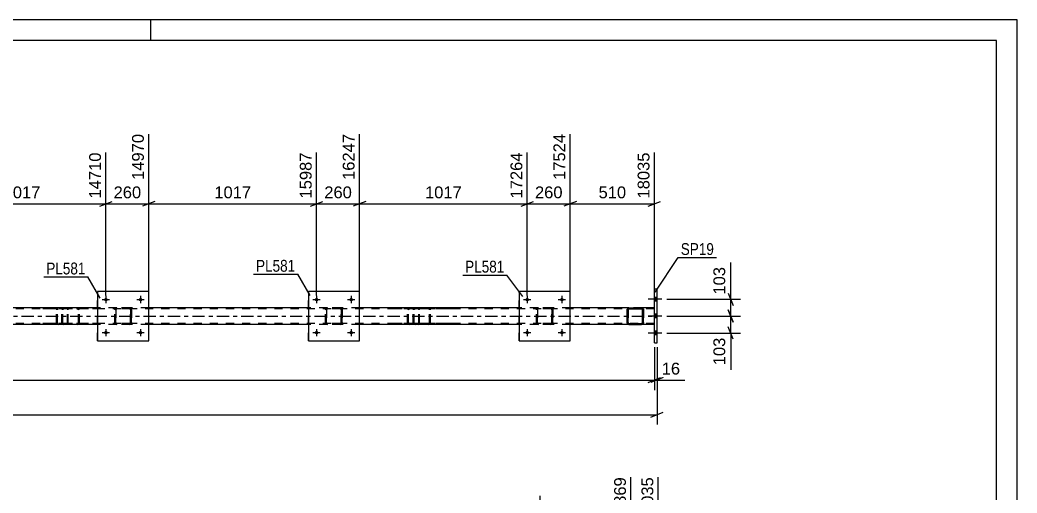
# Model space of a CAD drawing. Header units: millimetres. Extents: x 0 to 841, y 0 to 594.
# Drawn here: x 599.3 to 841, y 479.4 to 594 of the extents above; entities that cross this region are included whole.
import ezdxf

# ---------------------------------------------------------------- set-up
doc = ezdxf.new("R2010")
doc.units = ezdxf.units.MM
doc.linetypes.add('DXK_LINE_DOT2', pattern=[3.9198, 1.9599, -1.9599])
doc.linetypes.add('DXK_LINE_DOT3', pattern=[5.9187, 2.979, -0.9799, 0.9799, -0.9799])
doc.styles.add('Arial', font='ARIAL.TTF', dxfattribs={"height": 0.2})
doc.styles.add('Arial Narrow', font='ARIALN.TTF', dxfattribs={"height": 0.2})

# ---------------------------------------------------------------- blocks, each defined once
blk = doc.blocks.new('Unknown-203723749-1133')
at = {"color": 5, "linetype": 'Continuous'}
for p, q in [((841, 594), (0, 594)), ((631, 589), (631, 594)), ((841, 0), (841, 594)), ((836, 589), (5, 589)), ((836, 5), (836, 589))]:
    blk.add_line(p, q, dxfattribs=at)
blk = doc.blocks.new('Part-203723749-2669 - 2450')
at = {"color": 2, "linetype": 'Continuous'}
for p, q in [((669.18, 528.25), (669.18, 516.25)), ((681.58, 528.25), (669.18, 528.25)), ((681.58, 516.25), (681.58, 528.25)), ((669.18, 516.25), (681.58, 516.25))]:
    blk.add_line(p, q, dxfattribs=at)
at = {"color": 7, "linetype": 'DXK_LINE_DOT2'}
for p, q in [((669.18, 516.25), (669.18, 528.25)), ((681.58, 516.25), (681.58, 528.25))]:
    blk.add_line(p, q, dxfattribs=at)
blk = doc.blocks.new('Bolt-203723749-2462 - 2450')
at = {"linetype": 'Continuous'}
for points in [[(620.54, 518.25, -1), (619.66, 518.25, -1)], [(628.94, 518.25, -1), (628.06, 518.25, -1)]]:
    blk.add_hatch(color=1, dxfattribs=at).paths.add_polyline_path(points)
at = {"color": 1, "linetype": 'Continuous'}
for p, q in [((619.22, 518.25), (620.98, 518.25)), ((620.1, 519.13), (620.1, 517.37)), ((627.62, 518.25), (629.38, 518.25)), ((628.5, 519.13), (628.5, 517.37))]:
    blk.add_line(p, q, dxfattribs=at)
blk = doc.blocks.new('Bolt-203723749-2463 - 2450')
at = {"linetype": 'Continuous'}
for points in [[(620.54, 526.25, -1), (619.66, 526.25, -1)], [(628.94, 526.25, -1), (628.06, 526.25, -1)]]:
    blk.add_hatch(color=1, dxfattribs=at).paths.add_polyline_path(points)
at = {"color": 1, "linetype": 'Continuous'}
for p, q in [((620.1, 527.13), (620.1, 525.37)), ((628.5, 527.13), (628.5, 525.37)), ((619.22, 526.25), (620.98, 526.25)), ((627.62, 526.25), (629.38, 526.25))]:
    blk.add_line(p, q, dxfattribs=at)
blk = doc.blocks.new('Bolt-203723749-2464 - 2450')
at = {"linetype": 'Continuous'}
for points in [[(671.62, 518.25, -1), (670.74, 518.25, -1)], [(680.02, 518.25, -1), (679.14, 518.25, -1)]]:
    blk.add_hatch(color=1, dxfattribs=at).paths.add_polyline_path(points)
at = {"color": 1, "linetype": 'Continuous'}
for p, q in [((670.3, 518.25), (672.06, 518.25)), ((671.18, 519.13), (671.18, 517.37)), ((678.7, 518.25), (680.46, 518.25)), ((679.58, 519.13), (679.58, 517.37))]:
    blk.add_line(p, q, dxfattribs=at)
blk = doc.blocks.new('Bolt-203723749-2465 - 2450')
at = {"linetype": 'Continuous'}
for points in [[(671.62, 526.25, -1), (670.74, 526.25, -1)], [(680.02, 526.25, -1), (679.14, 526.25, -1)]]:
    blk.add_hatch(color=1, dxfattribs=at).paths.add_polyline_path(points)
at = {"color": 1, "linetype": 'Continuous'}
for p, q in [((671.18, 527.13), (671.18, 525.37)), ((679.58, 527.13), (679.58, 525.37)), ((670.3, 526.25), (672.06, 526.25)), ((678.7, 526.25), (680.46, 526.25))]:
    blk.add_line(p, q, dxfattribs=at)
blk = doc.blocks.new('Part-203723749-2663 - 2450')
at = {"color": 2, "linetype": 'Continuous'}
for p, q in [((720.26, 528.25), (720.26, 516.25)), ((732.66, 528.25), (720.26, 528.25)), ((732.66, 516.25), (732.66, 528.25)), ((720.26, 516.25), (732.66, 516.25))]:
    blk.add_line(p, q, dxfattribs=at)
at = {"color": 7, "linetype": 'DXK_LINE_DOT2'}
for p, q in [((720.26, 516.25), (720.26, 528.25)), ((732.66, 516.25), (732.66, 528.25))]:
    blk.add_line(p, q, dxfattribs=at)
blk = doc.blocks.new('Bolt-203723749-2466 - 2450')
at = {"linetype": 'Continuous'}
for points in [[(722.7, 518.25, -1), (721.82, 518.25, -1)], [(731.1, 518.25, -1), (730.22, 518.25, -1)]]:
    blk.add_hatch(color=1, dxfattribs=at).paths.add_polyline_path(points)
at = {"color": 1, "linetype": 'Continuous'}
for p, q in [((721.38, 518.25), (723.14, 518.25)), ((722.26, 519.13), (722.26, 517.37)), ((729.78, 518.25), (731.54, 518.25)), ((730.66, 519.13), (730.66, 517.37))]:
    blk.add_line(p, q, dxfattribs=at)
blk = doc.blocks.new('Bolt-203723749-2467 - 2450')
at = {"linetype": 'Continuous'}
for points in [[(722.7, 526.25, -1), (721.82, 526.25, -1)], [(731.1, 526.25, -1), (730.22, 526.25, -1)]]:
    blk.add_hatch(color=1, dxfattribs=at).paths.add_polyline_path(points)
at = {"color": 1, "linetype": 'Continuous'}
for p, q in [((722.26, 527.13), (722.26, 525.37)), ((730.66, 527.13), (730.66, 525.37)), ((721.38, 526.25), (723.14, 526.25)), ((729.78, 526.25), (731.54, 526.25))]:
    blk.add_line(p, q, dxfattribs=at)
blk = doc.blocks.new('Part-203723749-2544 - 2450')
at = {"color": 2, "linetype": 'Continuous'}
for p, q in [((753.72, 528.75), (753.08, 528.75)), ((753.08, 515.75), (753.08, 528.75)), ((753.72, 515.75), (753.72, 528.75)), ((753.08, 515.75), (753.72, 515.75))]:
    blk.add_line(p, q, dxfattribs=at)
blk = doc.blocks.new('Part-203723749-2649 - 2450')
at = {"color": 7, "linetype": 'DXK_LINE_DOT2'}
for p, q in [((609.46, 523.94), (609.42, 523.77)), ((609.42, 520.73), (609.42, 523.77)), ((609.46, 523.95), (609.46, 523.94)), ((609.68, 523.77), (609.7, 523.86)), ((609.68, 520.73), (609.68, 523.77)), ((609.7, 523.86), (609.75, 523.94)), ((609.93, 524.25), (609.74, 524.21)), ((609.75, 523.94), (609.83, 523.99)), ((609.83, 523.99), (609.93, 524.01)), ((618.82, 524.25), (609.93, 524.25)), ((618.82, 524.01), (609.93, 524.01)), ((613.36, 524.21), (613.17, 524.25)), ((613.17, 524.01), (613.26, 523.99)), ((613.26, 523.99), (613.35, 523.94)), ((613.35, 523.94), (613.4, 523.86)), ((613.4, 523.86), (613.42, 523.77)), ((613.42, 520.73), (613.42, 523.77)), ((613.64, 523.94), (613.64, 523.95)), ((613.68, 523.77), (613.64, 523.94)), ((613.68, 520.73), (613.68, 523.77)), ((609.42, 520.73), (609.46, 520.54)), ((609.7, 520.63), (609.68, 520.73)), ((609.75, 520.56), (609.7, 520.63)), ((609.74, 520.28), (609.93, 520.25)), ((609.83, 520.5), (609.75, 520.56)), ((609.93, 520.49), (609.83, 520.5)), ((618.82, 520.49), (609.93, 520.49)), ((618.82, 520.25), (609.93, 520.25)), ((613.26, 520.5), (613.17, 520.49)), ((613.17, 520.25), (613.36, 520.28)), ((613.35, 520.56), (613.26, 520.5)), ((613.4, 520.63), (613.35, 520.56)), ((613.42, 520.73), (613.4, 520.63)), ((613.64, 520.54), (613.68, 520.73))]:
    blk.add_line(p, q, dxfattribs=at)
for centre, start, end in [((609.91, 523.74), 110.7583, 155.68), ((613.19, 523.74), 24.32, 69.2417), ((609.91, 520.75), 204.32, 249.2417), ((613.19, 520.75), 290.7583, 335.68)]:
    blk.add_arc(centre, 0.496, start, end, dxfattribs=at)
blk = doc.blocks.new('Bolt-203723749-2627 - 2450')
at = {"linetype": 'Continuous'}
for points in [[(753.72, 525.91), (753.72, 526.79), (753.08, 526.79), (753.08, 525.91)], [(753.72, 525.91), (753.72, 526.79), (753.08, 526.79), (753.08, 525.91)], [(753.72, 525.91), (753.72, 526.79), (753.08, 526.79), (753.08, 525.91)], [(753.72, 521.81), (753.72, 522.69), (753.08, 522.69), (753.08, 521.81)], [(753.72, 521.81), (753.72, 522.69), (753.08, 522.69), (753.08, 521.81)], [(753.72, 517.71), (753.72, 518.59), (753.08, 518.59), (753.08, 517.71)], [(753.72, 517.71), (753.72, 518.59), (753.08, 518.59), (753.08, 517.71)], [(753.72, 517.71), (753.72, 518.59), (753.08, 518.59), (753.08, 517.71)]]:
    blk.add_hatch(color=1, dxfattribs=at).paths.add_polyline_path(points)
at = {"color": 1, "linetype": 'Continuous'}
for p, q in [((754.88, 526.35), (751.56, 526.35)), ((754.88, 526.35), (751.56, 526.35)), ((754.88, 526.35), (751.56, 526.35)), ((753.72, 526.79), (753.08, 526.79)), ((753.72, 526.79), (753.08, 526.79)), ((753.72, 526.79), (753.08, 526.79)), ((753.72, 525.91), (753.08, 525.91)), ((753.72, 525.91), (753.08, 525.91)), ((753.72, 525.91), (753.08, 525.91)), ((754.88, 522.25), (751.56, 522.25)), ((754.88, 522.25), (751.56, 522.25)), ((753.72, 522.69), (753.08, 522.69)), ((753.72, 522.69), (753.08, 522.69)), ((753.72, 521.81), (753.08, 521.81)), ((753.72, 521.81), (753.08, 521.81)), ((754.88, 518.15), (751.56, 518.15)), ((754.88, 518.15), (751.56, 518.15)), ((754.88, 518.15), (751.56, 518.15)), ((753.72, 518.59), (753.08, 518.59)), ((753.72, 518.59), (753.08, 518.59)), ((753.72, 518.59), (753.08, 518.59)), ((753.72, 517.71), (753.08, 517.71)), ((753.72, 517.71), (753.08, 517.71)), ((753.72, 517.71), (753.08, 517.71))]:
    blk.add_line(p, q, dxfattribs=at)
blk = doc.blocks.new('Part-203723749-2655 - 2450')
at = {"color": 7, "linetype": 'DXK_LINE_DOT2'}
for p, q in [((610.7, 524.25), (603.76, 524.25)), ((610.7, 524.01), (603.76, 524.01)), ((608.14, 523.94), (608.1, 523.77)), ((608.1, 520.73), (608.1, 523.77)), ((608.14, 523.95), (608.14, 523.94)), ((608.35, 523.77), (608.37, 523.86)), ((608.35, 520.73), (608.35, 523.77)), ((608.37, 523.86), (608.43, 523.94)), ((608.61, 524.25), (608.41, 524.21)), ((608.43, 523.94), (608.51, 523.99)), ((608.51, 523.99), (608.61, 524.01)), ((609.42, 524.25), (609.42, 524.01)), ((610.8, 524.21), (610.7, 524.25)), ((610.7, 524.01), (610.75, 523.99)), ((610.75, 523.99), (610.79, 523.94)), ((610.79, 523.94), (610.82, 523.86)), ((610.89, 524.1), (610.8, 524.21)), ((610.82, 523.86), (610.83, 523.77)), ((610.83, 520.73), (610.83, 523.77)), ((610.95, 523.95), (610.89, 524.1)), ((610.97, 523.77), (610.95, 523.95)), ((610.97, 520.73), (610.97, 523.77)), ((610.7, 520.49), (603.76, 520.49)), ((610.7, 520.25), (603.76, 520.25)), ((608.1, 520.73), (608.14, 520.54)), ((608.37, 520.63), (608.35, 520.73)), ((608.43, 520.56), (608.37, 520.63)), ((608.41, 520.28), (608.61, 520.25)), ((608.51, 520.5), (608.43, 520.56)), ((608.61, 520.49), (608.51, 520.5)), ((609.42, 520.25), (609.42, 520.49)), ((610.75, 520.5), (610.7, 520.49)), ((610.7, 520.25), (610.8, 520.28)), ((610.79, 520.56), (610.75, 520.5)), ((610.82, 520.63), (610.79, 520.56)), ((610.8, 520.28), (610.89, 520.39)), ((610.83, 520.73), (610.82, 520.63)), ((610.89, 520.39), (610.95, 520.54)), ((610.95, 520.54), (610.97, 520.73))]:
    blk.add_line(p, q, dxfattribs=at)
for centre, start, end in [((608.59, 523.75), 111.1941, 156.1506), ((608.59, 520.74), 203.8494, 248.8059)]:
    blk.add_arc(centre, 0.492, start, end, dxfattribs=at)
blk = doc.blocks.new('Part-203723749-2535 - 2450')
at = {"color": 7, "linetype": 'DXK_LINE_DOT2'}
for p, q in [((622.3, 523.77), (622.34, 523.95)), ((622.34, 523.95), (622.3, 523.77)), ((622.3, 520.73), (622.3, 523.77)), ((622.3, 523.77), (622.3, 523.77)), ((622.3, 520.73), (622.3, 523.77)), ((622.54, 523.77), (622.56, 523.86)), ((622.56, 523.86), (622.54, 523.77)), ((622.54, 520.73), (622.54, 523.77)), ((622.54, 523.77), (622.54, 523.77)), ((622.54, 523.77), (622.54, 520.73)), ((622.56, 523.86), (622.61, 523.94)), ((622.61, 523.94), (622.56, 523.86)), ((622.6, 524.21), (622.78, 524.25)), ((622.78, 524.25), (622.6, 524.21)), ((622.61, 523.94), (622.69, 523.99)), ((622.78, 524.01), (622.69, 523.99)), ((625.82, 524.25), (622.78, 524.25)), ((625.82, 524.01), (622.78, 524.01)), ((625.82, 524.25), (626, 524.21)), ((626, 524.21), (625.82, 524.25)), ((625.91, 523.99), (625.82, 524.01)), ((625.99, 523.94), (625.91, 523.99)), ((625.99, 523.94), (626.04, 523.86)), ((626.04, 523.86), (625.99, 523.94)), ((626.04, 523.86), (626.06, 523.77)), ((626.06, 523.77), (626.04, 523.86)), ((626.06, 520.73), (626.06, 523.77)), ((626.06, 523.77), (626.06, 523.77)), ((626.06, 523.77), (626.06, 520.73)), ((626.26, 523.95), (626.3, 523.77)), ((626.3, 523.77), (626.26, 523.95)), ((626.3, 520.73), (626.3, 523.77)), ((626.3, 523.77), (626.3, 523.77)), ((626.3, 523.77), (626.3, 520.73)), ((622.3, 520.73), (622.3, 520.73)), ((622.34, 520.54), (622.3, 520.73)), ((622.3, 520.73), (622.34, 520.54)), ((622.54, 520.73), (622.54, 520.73)), ((622.56, 520.63), (622.54, 520.73)), ((622.54, 520.73), (622.56, 520.63)), ((622.61, 520.56), (622.56, 520.63)), ((622.56, 520.63), (622.61, 520.56)), ((622.78, 520.25), (622.6, 520.28)), ((622.6, 520.28), (622.78, 520.25)), ((622.69, 520.5), (622.61, 520.56)), ((622.78, 520.49), (622.69, 520.5)), ((625.82, 520.49), (622.78, 520.49)), ((625.82, 520.25), (622.78, 520.25)), ((625.91, 520.5), (625.82, 520.49)), ((626, 520.28), (625.82, 520.25)), ((625.82, 520.25), (626, 520.28)), ((625.99, 520.56), (625.91, 520.5)), ((626.04, 520.63), (625.99, 520.56)), ((625.99, 520.56), (626.04, 520.63)), ((626.06, 520.73), (626.04, 520.63)), ((626.04, 520.63), (626.06, 520.73)), ((626.06, 520.73), (626.06, 520.73)), ((626.3, 520.73), (626.26, 520.54)), ((626.26, 520.54), (626.3, 520.73)), ((626.3, 520.73), (626.3, 520.73))]:
    blk.add_line(p, q, dxfattribs=at)
at = {"color": 7, "linetype": 'DXK_LINE_DOT3'}
blk.add_line((624.3, 522.25), (624.3, 522.25), dxfattribs=at)
at = {"color": 7, "linetype": 'DXK_LINE_DOT2'}
for centre, start, end in [((622.78, 523.77), 112.5, 157.5), ((622.78, 523.77), 112.5, 157.5), ((625.82, 523.77), 22.5, 67.5), ((625.82, 523.77), 22.5, 67.5), ((622.78, 520.73), 202.5, 247.5), ((622.78, 520.73), 202.5, 247.5), ((625.82, 520.73), 292.5, 337.5), ((625.82, 520.73), 292.5, 337.5)]:
    blk.add_arc(centre, 0.48, start, end, dxfattribs=at)
blk = doc.blocks.new('Part-203723749-2554 - 2450')
at = {"color": 7, "linetype": 'DXK_LINE_DOT2'}
for p, q in [((753.08, 524.01), (90.62, 524.01)), ((630.5, 524.25), (618.1, 524.25)), ((681.58, 524.25), (669.18, 524.25)), ((732.66, 524.25), (720.26, 524.25)), ((749.96, 524.25), (746.92, 524.25)), ((753.08, 520.25), (753.08, 524.25)), ((753.08, 520.49), (90.62, 520.49)), ((630.5, 520.25), (618.1, 520.25)), ((681.58, 520.25), (669.18, 520.25)), ((732.66, 520.25), (720.26, 520.25)), ((749.96, 520.25), (746.92, 520.25))]:
    blk.add_line(p, q, dxfattribs=at)
at = {"color": 7, "linetype": 'DXK_LINE_DOT3'}
blk.add_line((90.62, 522.25), (753.08, 522.25), dxfattribs=at)
at = {"color": 2, "linetype": 'Continuous'}
for p, q in [((618.1, 524.25), (579.42, 524.25)), ((669.18, 524.25), (630.5, 524.25)), ((720.26, 524.25), (681.58, 524.25)), ((746.92, 524.25), (732.66, 524.25)), ((753.08, 524.25), (749.96, 524.25)), ((618.1, 520.25), (579.42, 520.25)), ((669.18, 520.25), (630.5, 520.25)), ((720.26, 520.25), (681.58, 520.25)), ((746.92, 520.25), (732.66, 520.25)), ((753.08, 520.25), (749.96, 520.25))]:
    blk.add_line(p, q, dxfattribs=at)
blk = doc.blocks.new('Part-203723749-2555 - 2450')
at = {"color": 7, "linetype": 'DXK_LINE_DOT2'}
for p, q in [((694.59, 523.94), (694.56, 523.77)), ((694.56, 520.73), (694.56, 523.77)), ((694.59, 523.95), (694.59, 523.94)), ((694.81, 523.77), (694.83, 523.86)), ((694.81, 520.73), (694.81, 523.77)), ((694.83, 523.86), (694.89, 523.94)), ((695.07, 524.25), (694.87, 524.21)), ((694.89, 523.94), (694.97, 523.99)), ((694.97, 523.99), (695.07, 524.01)), ((703.96, 524.25), (695.07, 524.25)), ((703.96, 524.01), (695.07, 524.01)), ((698.5, 524.21), (698.3, 524.25)), ((698.3, 524.01), (698.4, 523.99)), ((698.4, 523.99), (698.48, 523.94)), ((698.48, 523.94), (698.54, 523.86)), ((698.54, 523.86), (698.56, 523.77)), ((698.56, 520.73), (698.56, 523.77)), ((698.78, 523.94), (698.77, 523.95)), ((698.81, 523.77), (698.78, 523.94)), ((698.81, 520.73), (698.81, 523.77)), ((694.56, 520.73), (694.59, 520.54)), ((694.83, 520.63), (694.81, 520.73)), ((694.89, 520.56), (694.83, 520.63)), ((694.87, 520.28), (695.07, 520.25)), ((694.97, 520.5), (694.89, 520.56)), ((695.07, 520.49), (694.97, 520.5)), ((703.96, 520.49), (695.07, 520.49)), ((703.96, 520.25), (695.07, 520.25)), ((698.4, 520.5), (698.3, 520.49)), ((698.3, 520.25), (698.5, 520.28)), ((698.48, 520.56), (698.4, 520.5)), ((698.54, 520.63), (698.48, 520.56)), ((698.56, 520.73), (698.54, 520.63)), ((698.77, 520.54), (698.81, 520.73))]:
    blk.add_line(p, q, dxfattribs=at)
for centre, start, end in [((695.05, 523.74), 110.7583, 155.68), ((698.32, 523.74), 24.32, 69.2417), ((695.05, 520.75), 204.32, 249.2417), ((698.32, 520.75), 290.7583, 335.68)]:
    blk.add_arc(centre, 0.496, start, end, dxfattribs=at)
blk = doc.blocks.new('Part-203723749-2647 - 2450')
at = {"color": 2, "linetype": 'Continuous'}
for p, q in [((746.48, 523.95), (746.44, 523.77)), ((746.44, 520.73), (746.44, 523.77)), ((746.44, 523.77), (746.44, 523.77)), ((746.68, 523.77), (746.7, 523.86)), ((746.68, 520.73), (746.68, 523.77)), ((746.68, 523.77), (746.68, 523.77)), ((746.7, 523.86), (746.75, 523.94)), ((746.92, 524.25), (746.74, 524.21)), ((746.75, 523.94), (746.83, 523.99)), ((746.83, 523.99), (746.92, 524.01)), ((746.92, 524.25), (749.96, 524.25)), ((746.92, 524.25), (746.92, 524.25)), ((746.92, 524.01), (749.96, 524.01)), ((746.92, 524.01), (746.92, 524.01)), ((749.96, 524.25), (749.96, 524.25)), ((750.14, 524.21), (749.96, 524.25)), ((749.96, 524.01), (749.96, 524.01)), ((749.96, 524.01), (750.05, 523.99)), ((750.05, 523.99), (750.13, 523.94)), ((750.13, 523.94), (750.18, 523.86)), ((750.18, 523.86), (750.2, 523.77)), ((750.2, 520.73), (750.2, 523.77)), ((750.2, 523.77), (750.2, 523.77)), ((750.44, 523.77), (750.4, 523.95)), ((750.44, 520.73), (750.44, 523.77)), ((750.44, 523.77), (750.44, 523.77)), ((746.44, 520.73), (746.44, 520.73)), ((746.44, 520.73), (746.48, 520.54)), ((746.68, 520.73), (746.68, 520.73)), ((746.7, 520.63), (746.68, 520.73)), ((746.75, 520.56), (746.7, 520.63)), ((746.74, 520.28), (746.92, 520.25)), ((746.83, 520.5), (746.75, 520.56)), ((746.92, 520.49), (746.83, 520.5)), ((746.92, 520.49), (749.96, 520.49)), ((746.92, 520.49), (746.92, 520.49)), ((746.92, 520.25), (749.96, 520.25)), ((746.92, 520.25), (746.92, 520.25)), ((750.05, 520.5), (749.96, 520.49)), ((749.96, 520.49), (749.96, 520.49)), ((749.96, 520.25), (750.14, 520.28)), ((749.96, 520.25), (749.96, 520.25)), ((750.13, 520.56), (750.05, 520.5)), ((750.18, 520.63), (750.13, 520.56)), ((750.2, 520.73), (750.18, 520.63)), ((750.2, 520.73), (750.2, 520.73)), ((750.4, 520.54), (750.44, 520.73)), ((750.44, 520.73), (750.44, 520.73))]:
    blk.add_line(p, q, dxfattribs=at)
at = {"color": 7, "linetype": 'DXK_LINE_DOT2'}
for p, q in [((746.44, 523.77), (746.48, 523.95)), ((746.44, 520.73), (746.44, 523.77)), ((746.48, 523.95), (746.48, 523.95)), ((746.7, 523.86), (746.68, 523.77)), ((746.68, 523.77), (746.68, 520.73)), ((746.75, 523.94), (746.7, 523.86)), ((746.74, 524.21), (746.92, 524.25)), ((746.83, 523.99), (746.75, 523.94)), ((746.92, 524.01), (746.83, 523.99)), ((746.92, 524.25), (749.96, 524.25)), ((749.96, 524.01), (746.92, 524.01)), ((749.96, 524.25), (750.14, 524.21)), ((750.05, 523.99), (749.96, 524.01)), ((750.13, 523.94), (750.05, 523.99)), ((750.18, 523.86), (750.13, 523.94)), ((750.2, 523.77), (750.18, 523.86)), ((750.2, 523.77), (750.2, 520.73)), ((750.4, 523.95), (750.44, 523.77)), ((750.44, 523.77), (750.44, 520.73)), ((746.44, 520.72), (746.44, 520.73)), ((746.48, 520.54), (746.44, 520.72)), ((746.68, 520.73), (746.7, 520.63)), ((746.7, 520.63), (746.75, 520.56)), ((746.92, 520.25), (746.74, 520.28)), ((746.75, 520.56), (746.83, 520.5)), ((746.83, 520.5), (746.92, 520.49)), ((746.92, 520.49), (749.96, 520.49)), ((746.92, 520.25), (749.96, 520.25)), ((749.96, 520.49), (750.05, 520.5)), ((750.14, 520.28), (749.96, 520.25)), ((750.05, 520.5), (750.13, 520.56)), ((750.13, 520.56), (750.18, 520.63)), ((750.18, 520.63), (750.2, 520.73)), ((750.44, 520.73), (750.4, 520.54))]:
    blk.add_line(p, q, dxfattribs=at)
at = {"color": 2, "linetype": 'Continuous'}
for centre, start, end in [((746.92, 523.77), 112.5, 157.5), ((749.96, 523.77), 22.5, 67.5), ((746.92, 520.73), 202.5, 247.5), ((749.96, 520.73), 292.5, 337.5)]:
    blk.add_arc(centre, 0.48, start, end, dxfattribs=at)
at = {"color": 7, "linetype": 'DXK_LINE_DOT2'}
for centre, start, end in [((746.92, 523.77), 112.5, 157.5), ((749.96, 523.77), 22.5, 67.5), ((746.92, 520.73), 202.5, 247.5), ((749.96, 520.73), 292.5, 337.5)]:
    blk.add_arc(centre, 0.48, start, end, dxfattribs=at)
blk = doc.blocks.new('Part-203723749-2654 - 2450')
at = {"color": 7, "linetype": 'DXK_LINE_DOT2'}
for p, q in [((695.83, 524.25), (688.9, 524.25)), ((695.83, 524.01), (688.9, 524.01)), ((693.27, 523.94), (693.24, 523.77)), ((693.24, 520.73), (693.24, 523.77)), ((693.28, 523.95), (693.27, 523.94)), ((693.49, 523.77), (693.51, 523.86)), ((693.49, 520.73), (693.49, 523.77)), ((693.51, 523.86), (693.56, 523.94)), ((693.74, 524.25), (693.55, 524.21)), ((693.56, 523.94), (693.64, 523.99)), ((693.64, 523.99), (693.74, 524.01)), ((694.56, 524.25), (694.56, 524.01)), ((695.93, 524.21), (695.83, 524.25)), ((695.83, 524.01), (695.88, 523.99)), ((695.88, 523.99), (695.93, 523.94)), ((696.02, 524.1), (695.93, 524.21)), ((695.93, 523.94), (695.96, 523.86)), ((695.96, 523.86), (695.97, 523.77)), ((695.97, 520.73), (695.97, 523.77)), ((696.08, 523.95), (696.02, 524.1)), ((696.1, 523.77), (696.08, 523.95)), ((696.1, 520.73), (696.1, 523.77)), ((695.83, 520.49), (688.9, 520.49)), ((695.83, 520.25), (688.9, 520.25)), ((693.24, 520.73), (693.28, 520.54)), ((693.51, 520.63), (693.49, 520.73)), ((693.56, 520.56), (693.51, 520.63)), ((693.55, 520.28), (693.74, 520.25)), ((693.64, 520.5), (693.56, 520.56)), ((693.74, 520.49), (693.64, 520.5)), ((694.56, 520.25), (694.56, 520.49)), ((695.88, 520.5), (695.83, 520.49)), ((695.83, 520.25), (695.93, 520.28)), ((695.93, 520.56), (695.88, 520.5)), ((695.96, 520.63), (695.93, 520.56)), ((695.93, 520.28), (696.02, 520.39)), ((695.97, 520.73), (695.96, 520.63)), ((696.02, 520.39), (696.08, 520.54)), ((696.08, 520.54), (696.1, 520.73))]:
    blk.add_line(p, q, dxfattribs=at)
for centre, start, end in [((693.73, 523.75), 111.1941, 156.1506), ((693.73, 520.74), 203.8494, 248.8059)]:
    blk.add_arc(centre, 0.492, start, end, dxfattribs=at)
blk = doc.blocks.new('Part-203723749-2664 - 2450')
at = {"color": 7, "linetype": 'DXK_LINE_DOT2'}
for p, q in [((724.46, 523.77), (724.5, 523.95)), ((724.5, 523.95), (724.46, 523.77)), ((724.46, 520.73), (724.46, 523.77)), ((724.46, 523.77), (724.46, 523.77)), ((724.46, 520.73), (724.46, 523.77)), ((724.7, 523.77), (724.72, 523.86)), ((724.72, 523.86), (724.7, 523.77)), ((724.7, 520.73), (724.7, 523.77)), ((724.7, 523.77), (724.7, 523.77)), ((724.7, 523.77), (724.7, 520.73)), ((724.72, 523.86), (724.77, 523.94)), ((724.77, 523.94), (724.72, 523.86)), ((724.76, 524.21), (724.94, 524.25)), ((724.94, 524.25), (724.76, 524.21)), ((724.77, 523.94), (724.85, 523.99)), ((724.94, 524.01), (724.85, 523.99)), ((727.98, 524.25), (724.94, 524.25)), ((727.98, 524.01), (724.94, 524.01)), ((727.98, 524.25), (728.17, 524.21)), ((728.17, 524.21), (727.98, 524.25)), ((728.07, 523.99), (727.98, 524.01)), ((728.15, 523.94), (728.07, 523.99)), ((728.15, 523.94), (728.2, 523.86)), ((728.2, 523.86), (728.15, 523.94)), ((728.2, 523.86), (728.22, 523.77)), ((728.22, 523.77), (728.2, 523.86)), ((728.22, 520.73), (728.22, 523.77)), ((728.22, 523.77), (728.22, 523.77)), ((728.22, 523.77), (728.22, 520.73)), ((728.43, 523.95), (728.46, 523.77)), ((728.46, 523.77), (728.43, 523.95)), ((728.46, 520.73), (728.46, 523.77)), ((728.46, 523.77), (728.46, 523.77)), ((728.46, 523.77), (728.46, 520.73)), ((724.46, 520.73), (724.46, 520.73)), ((724.5, 520.54), (724.46, 520.73)), ((724.46, 520.73), (724.5, 520.54)), ((724.7, 520.73), (724.7, 520.73)), ((724.72, 520.63), (724.7, 520.73)), ((724.7, 520.73), (724.72, 520.63)), ((724.77, 520.56), (724.72, 520.63)), ((724.72, 520.63), (724.77, 520.56)), ((724.94, 520.25), (724.76, 520.28)), ((724.76, 520.28), (724.94, 520.25)), ((724.85, 520.5), (724.77, 520.56)), ((724.94, 520.49), (724.85, 520.5)), ((727.98, 520.49), (724.94, 520.49)), ((727.98, 520.25), (724.94, 520.25)), ((728.07, 520.5), (727.98, 520.49)), ((728.17, 520.28), (727.98, 520.25)), ((727.98, 520.25), (728.17, 520.28)), ((728.15, 520.56), (728.07, 520.5)), ((728.2, 520.63), (728.15, 520.56)), ((728.15, 520.56), (728.2, 520.63)), ((728.22, 520.73), (728.2, 520.63)), ((728.2, 520.63), (728.22, 520.73)), ((728.22, 520.73), (728.22, 520.73)), ((728.46, 520.73), (728.43, 520.54)), ((728.43, 520.54), (728.46, 520.73)), ((728.46, 520.73), (728.46, 520.73))]:
    blk.add_line(p, q, dxfattribs=at)
at = {"color": 7, "linetype": 'DXK_LINE_DOT3'}
blk.add_line((726.46, 522.25), (726.46, 522.25), dxfattribs=at)
at = {"color": 7, "linetype": 'DXK_LINE_DOT2'}
for centre, start, end in [((724.94, 523.77), 112.5, 157.5), ((724.94, 523.77), 112.5, 157.5), ((727.98, 523.77), 22.5, 67.5), ((727.98, 523.77), 22.5, 67.5), ((724.94, 520.73), 202.5, 247.5), ((724.94, 520.73), 202.5, 247.5), ((727.98, 520.73), 292.5, 337.5), ((727.98, 520.73), 292.5, 337.5)]:
    blk.add_arc(centre, 0.48, start, end, dxfattribs=at)
blk = doc.blocks.new('Part-203723749-2670 - 2450')
at = {"color": 7, "linetype": 'DXK_LINE_DOT2'}
for p, q in [((673.38, 523.77), (673.42, 523.95)), ((673.42, 523.95), (673.38, 523.77)), ((673.38, 520.73), (673.38, 523.77)), ((673.38, 523.77), (673.38, 523.77)), ((673.38, 520.73), (673.38, 523.77)), ((673.62, 523.77), (673.64, 523.86)), ((673.64, 523.86), (673.62, 523.77)), ((673.62, 520.73), (673.62, 523.77)), ((673.62, 523.77), (673.62, 523.77)), ((673.62, 523.77), (673.62, 520.73)), ((673.64, 523.86), (673.69, 523.94)), ((673.69, 523.94), (673.64, 523.86)), ((673.68, 524.21), (673.86, 524.25)), ((673.86, 524.25), (673.68, 524.21)), ((673.69, 523.94), (673.77, 523.99)), ((673.86, 524.01), (673.77, 523.99)), ((676.9, 524.25), (673.86, 524.25)), ((676.9, 524.01), (673.86, 524.01)), ((676.9, 524.25), (677.09, 524.21)), ((677.09, 524.21), (676.9, 524.25)), ((676.99, 523.99), (676.9, 524.01)), ((677.07, 523.94), (676.99, 523.99)), ((677.07, 523.94), (677.12, 523.86)), ((677.12, 523.86), (677.07, 523.94)), ((677.12, 523.86), (677.14, 523.77)), ((677.14, 523.77), (677.12, 523.86)), ((677.14, 520.73), (677.14, 523.77)), ((677.14, 523.77), (677.14, 523.77)), ((677.14, 523.77), (677.14, 520.73)), ((677.35, 523.95), (677.38, 523.77)), ((677.38, 523.77), (677.35, 523.95)), ((677.38, 520.73), (677.38, 523.77)), ((677.38, 523.77), (677.38, 523.77)), ((677.38, 523.77), (677.38, 520.73)), ((673.38, 520.73), (673.38, 520.73)), ((673.42, 520.54), (673.38, 520.73)), ((673.38, 520.73), (673.42, 520.54)), ((673.62, 520.73), (673.62, 520.73)), ((673.64, 520.63), (673.62, 520.73)), ((673.62, 520.73), (673.64, 520.63)), ((673.69, 520.56), (673.64, 520.63)), ((673.64, 520.63), (673.69, 520.56)), ((673.86, 520.25), (673.68, 520.28)), ((673.68, 520.28), (673.86, 520.25)), ((673.77, 520.5), (673.69, 520.56)), ((673.86, 520.49), (673.77, 520.5)), ((676.9, 520.49), (673.86, 520.49)), ((676.9, 520.25), (673.86, 520.25)), ((676.99, 520.5), (676.9, 520.49)), ((677.09, 520.28), (676.9, 520.25)), ((676.9, 520.25), (677.09, 520.28)), ((677.07, 520.56), (676.99, 520.5)), ((677.12, 520.63), (677.07, 520.56)), ((677.07, 520.56), (677.12, 520.63)), ((677.14, 520.73), (677.12, 520.63)), ((677.12, 520.63), (677.14, 520.73)), ((677.14, 520.73), (677.14, 520.73)), ((677.38, 520.73), (677.35, 520.54)), ((677.35, 520.54), (677.38, 520.73)), ((677.38, 520.73), (677.38, 520.73))]:
    blk.add_line(p, q, dxfattribs=at)
at = {"color": 7, "linetype": 'DXK_LINE_DOT3'}
blk.add_line((675.38, 522.25), (675.38, 522.25), dxfattribs=at)
at = {"color": 7, "linetype": 'DXK_LINE_DOT2'}
for centre, start, end in [((673.86, 523.77), 112.5, 157.5), ((673.86, 523.77), 112.5, 157.5), ((676.9, 523.77), 22.5, 67.5), ((676.9, 523.77), 22.5, 67.5), ((673.86, 520.73), 202.5, 247.5), ((673.86, 520.73), 202.5, 247.5), ((676.9, 520.73), 292.5, 337.5), ((676.9, 520.73), 292.5, 337.5)]:
    blk.add_arc(centre, 0.48, start, end, dxfattribs=at)
blk = doc.blocks.new('Part-203723749-2675 - 2450')
at = {"color": 2, "linetype": 'Continuous'}
for p, q in [((618.1, 528.25), (618.1, 516.25)), ((630.5, 528.25), (618.1, 528.25)), ((630.5, 516.25), (630.5, 528.25)), ((618.1, 516.25), (630.5, 516.25))]:
    blk.add_line(p, q, dxfattribs=at)
at = {"color": 7, "linetype": 'DXK_LINE_DOT2'}
for p, q in [((618.1, 516.25), (618.1, 528.25)), ((630.5, 516.25), (630.5, 528.25))]:
    blk.add_line(p, q, dxfattribs=at)
blk = doc.blocks.new('StraightDimension-203723749-3281 - 2450')
at = {"color": 7, "linetype": 'Continuous'}
for p, q in [((732.66, 525.25), (732.66, 566.37)), ((753.08, 525.25), (753.08, 561.87)), ((734.16, 550.05), (731.16, 548.85)), ((732.66, 549.45), (753.08, 549.45)), ((751.58, 548.85), (754.58, 550.05))]:
    blk.add_line(p, q, dxfattribs=at)
at = {"color": 0, "linetype": 'Continuous'}
blk.add_wipeout([(752.48, 562.47), (748.28, 562.47), (748.28, 550.15), (752.48, 550.15)], dxfattribs=at)
at = {"color": 0}
blk.add_wipeout([(746.81, 550.2), (746.81, 554.4), (738.94, 554.4), (738.94, 550.2)], dxfattribs=at)
at = {"color": 3, "linetype": 'Continuous', "style": 'Arial'}
blk.add_text('18035', height=2.865, rotation=90.0002, dxfattribs=at).set_placement((751.88, 550.75))
at = {"color": 3, "style": 'Arial'}
blk.add_text('510', height=2.865, dxfattribs=at).set_placement((739.54, 550.8))
blk = doc.blocks.new('StraightDimension-203723749-3173 - 2450')
at = {"color": 7, "linetype": 'Continuous'}
for p, q in [((579.42, 525.25), (579.42, 566.37)), ((620.1, 527.25), (620.1, 561.87)), ((580.92, 550.05), (577.92, 548.85)), ((579.42, 549.45), (620.1, 549.45)), ((618.6, 548.85), (621.6, 550.05))]:
    blk.add_line(p, q, dxfattribs=at)
at = {"color": 0, "linetype": 'Continuous'}
blk.add_wipeout([(619.5, 562.47), (615.3, 562.47), (615.3, 550.15), (619.5, 550.15)], dxfattribs=at)
at = {"color": 0}
blk.add_wipeout([(604.81, 550.2), (604.81, 554.4), (594.71, 554.4), (594.71, 550.2)], dxfattribs=at)
at = {"color": 3, "linetype": 'Continuous', "style": 'Arial'}
blk.add_text('14710', height=2.865, rotation=90.0002, dxfattribs=at).set_placement((618.9, 550.75))
at = {"color": 3, "style": 'Arial'}
blk.add_text('1017', height=2.865, dxfattribs=at).set_placement((595.31, 550.8))
blk = doc.blocks.new('StraightDimension-203723749-3191 - 2450')
at = {"color": 7, "linetype": 'Continuous'}
for p, q in [((630.5, 525.25), (630.5, 566.37)), ((620.1, 527.25), (620.1, 561.87)), ((618.6, 548.85), (621.6, 550.05)), ((620.1, 549.45), (630.5, 549.45)), ((632, 550.05), (629, 548.85))]:
    blk.add_line(p, q, dxfattribs=at)
at = {"color": 0}
blk.add_wipeout([(629.24, 550.2), (629.24, 554.4), (621.37, 554.4), (621.37, 550.2)], dxfattribs=at)
at = {"color": 0, "linetype": 'Continuous'}
blk.add_wipeout([(629.9, 566.97), (625.7, 566.97), (625.7, 554.65), (629.9, 554.65)], dxfattribs=at)
at = {"color": 3, "linetype": 'Continuous', "style": 'Arial'}
blk.add_text('14970', height=2.865, rotation=90.0002, dxfattribs=at).set_placement((629.3, 555.25))
at = {"color": 3, "style": 'Arial'}
blk.add_text('260', height=2.865, dxfattribs=at).set_placement((621.97, 550.8))
blk = doc.blocks.new('StraightDimension-203723749-3209 - 2450')
at = {"color": 7, "linetype": 'Continuous'}
for p, q in [((630.5, 525.25), (630.5, 566.37)), ((671.18, 527.25), (671.18, 561.87)), ((632, 550.05), (629, 548.85)), ((630.5, 549.45), (671.18, 549.45)), ((669.68, 548.85), (672.68, 550.05))]:
    blk.add_line(p, q, dxfattribs=at)
at = {"color": 0, "linetype": 'Continuous'}
blk.add_wipeout([(670.58, 562.47), (666.38, 562.47), (666.38, 550.15), (670.58, 550.15)], dxfattribs=at)
at = {"color": 0}
blk.add_wipeout([(655.89, 550.2), (655.89, 554.4), (645.79, 554.4), (645.79, 550.2)], dxfattribs=at)
at = {"color": 3, "linetype": 'Continuous', "style": 'Arial'}
blk.add_text('15987', height=2.865, rotation=90.0002, dxfattribs=at).set_placement((669.98, 550.75))
at = {"color": 3, "style": 'Arial'}
blk.add_text('1017', height=2.865, dxfattribs=at).set_placement((646.39, 550.8))
blk = doc.blocks.new('StraightDimension-203723749-3227 - 2450')
at = {"color": 7, "linetype": 'Continuous'}
for p, q in [((681.58, 525.25), (681.58, 566.37)), ((671.18, 527.25), (671.18, 561.87)), ((669.68, 548.85), (672.68, 550.05)), ((671.18, 549.45), (681.58, 549.45)), ((683.08, 550.05), (680.08, 548.85))]:
    blk.add_line(p, q, dxfattribs=at)
at = {"color": 0}
blk.add_wipeout([(680.32, 550.2), (680.32, 554.4), (672.45, 554.4), (672.45, 550.2)], dxfattribs=at)
at = {"color": 0, "linetype": 'Continuous'}
blk.add_wipeout([(680.98, 566.97), (676.78, 566.97), (676.78, 554.65), (680.98, 554.65)], dxfattribs=at)
at = {"color": 3, "linetype": 'Continuous', "style": 'Arial'}
blk.add_text('16247', height=2.865, rotation=90.0002, dxfattribs=at).set_placement((680.38, 555.25))
at = {"color": 3, "style": 'Arial'}
blk.add_text('260', height=2.865, dxfattribs=at).set_placement((673.05, 550.8))
blk = doc.blocks.new('StraightDimension-203723749-3245 - 2450')
at = {"color": 7, "linetype": 'Continuous'}
for p, q in [((681.58, 525.25), (681.58, 566.37)), ((722.26, 527.25), (722.26, 561.87)), ((683.08, 550.05), (680.08, 548.85)), ((681.58, 549.45), (722.26, 549.45)), ((720.76, 548.85), (723.76, 550.05))]:
    blk.add_line(p, q, dxfattribs=at)
at = {"color": 0, "linetype": 'Continuous'}
blk.add_wipeout([(721.66, 562.47), (717.46, 562.47), (717.46, 550.15), (721.66, 550.15)], dxfattribs=at)
at = {"color": 0}
blk.add_wipeout([(706.97, 550.2), (706.97, 554.4), (696.87, 554.4), (696.87, 550.2)], dxfattribs=at)
at = {"color": 3, "linetype": 'Continuous', "style": 'Arial'}
blk.add_text('17264', height=2.865, rotation=90.0002, dxfattribs=at).set_placement((721.06, 550.75))
at = {"color": 3, "style": 'Arial'}
blk.add_text('1017', height=2.865, dxfattribs=at).set_placement((697.47, 550.8))
blk = doc.blocks.new('StraightDimension-203723749-3263 - 2450')
at = {"color": 7, "linetype": 'Continuous'}
for p, q in [((732.66, 525.25), (732.66, 566.37)), ((722.26, 527.25), (722.26, 561.87)), ((720.76, 548.85), (723.76, 550.05)), ((722.26, 549.45), (732.66, 549.45)), ((734.16, 550.05), (731.16, 548.85))]:
    blk.add_line(p, q, dxfattribs=at)
at = {"color": 0}
blk.add_wipeout([(731.4, 550.2), (731.4, 554.4), (723.53, 554.4), (723.53, 550.2)], dxfattribs=at)
at = {"color": 0, "linetype": 'Continuous'}
blk.add_wipeout([(732.06, 566.97), (727.86, 566.97), (727.86, 554.65), (732.06, 554.65)], dxfattribs=at)
at = {"color": 3, "linetype": 'Continuous', "style": 'Arial'}
blk.add_text('17524', height=2.865, rotation=90.0002, dxfattribs=at).set_placement((731.46, 555.25))
at = {"color": 3, "style": 'Arial'}
blk.add_text('260', height=2.865, dxfattribs=at).set_placement((724.13, 550.8))
blk = doc.blocks.new('StraightDimension-203723749-3305 - 2450')
at = {"color": 7, "linetype": 'Continuous'}
for p, q in [((753.08, 514.75), (753.08, 504.35)), ((53.5, 506.75), (753.08, 506.75)), ((751.58, 506.15), (754.58, 507.35))]:
    blk.add_line(p, q, dxfattribs=at)
blk = doc.blocks.new('StraightDimension-203723749-3315 - 2450')
at = {"color": 7, "linetype": 'Continuous'}
for p, q in [((753.08, 514.75), (753.08, 504.35)), ((753.72, 514.75), (753.72, 504.35)), ((751.58, 506.15), (754.58, 507.35)), ((755.22, 507.35), (752.22, 506.15)), ((753.08, 506.75), (753.72, 506.75))]:
    blk.add_line(p, q, dxfattribs=at)
at = {"color": 0}
blk.add_wipeout([(759.89, 507.5), (759.89, 511.7), (754.25, 511.7), (754.25, 507.5)], dxfattribs=at)
at = {"color": 7, "linetype": 'Continuous'}
blk.add_line((753.72, 506.75), (760.42, 506.75), dxfattribs=at)
blk.add_line((753.72, 506.75), (760.42, 506.75), dxfattribs=at)
at = {"color": 3, "style": 'Arial'}
blk.add_text('16', height=2.865, dxfattribs=at).set_placement((754.85, 508.1))
blk = doc.blocks.new('StraightDimension-203723749-3326 - 2450')
at = {"color": 7, "linetype": 'Continuous'}
for p, q in [((753.72, 514.75), (753.72, 495.96)), ((52.86, 498.36), (753.72, 498.36)), ((752.22, 497.76), (755.22, 498.96))]:
    blk.add_line(p, q, dxfattribs=at)
blk = doc.blocks.new('StraightDimension-203723749-7416 - 2450')
at = {"color": 7, "linetype": 'Continuous'}
for p, q in [((756.12, 522.25), (773.99, 522.25)), ((770.99, 523.75), (772.19, 520.75)), ((771.59, 518.15), (771.59, 522.25)), ((756.12, 518.15), (773.99, 518.15)), ((772.19, 516.65), (770.99, 519.65))]:
    blk.add_line(p, q, dxfattribs=at)
at = {"color": 0}
blk.add_wipeout([(770.84, 517.62), (766.64, 517.62), (766.64, 509.75), (770.84, 509.75)], dxfattribs=at)
at = {"color": 7, "linetype": 'Continuous'}
blk.add_line((771.59, 518.15), (771.59, 509.22), dxfattribs=at)
blk.add_line((771.59, 518.15), (771.59, 509.22), dxfattribs=at)
at = {"color": 3, "style": 'Arial'}
blk.add_text('103', height=2.865, rotation=90.0002, dxfattribs=at).set_placement((770.24, 510.35))
blk = doc.blocks.new('StraightDimension-203723749-7418 - 2450')
at = {"color": 7, "linetype": 'Continuous'}
for p, q in [((770.99, 527.85), (772.19, 524.85)), ((756.12, 526.35), (773.99, 526.35)), ((771.59, 522.25), (771.59, 526.35)), ((756.12, 522.25), (773.99, 522.25)), ((772.19, 520.75), (770.99, 523.75))]:
    blk.add_line(p, q, dxfattribs=at)
at = {"color": 0}
blk.add_wipeout([(770.84, 534.74), (766.64, 534.74), (766.64, 526.87), (770.84, 526.87)], dxfattribs=at)
at = {"color": 7, "linetype": 'Continuous'}
blk.add_line((771.59, 526.35), (771.59, 535.27), dxfattribs=at)
blk.add_line((771.59, 526.35), (771.59, 535.27), dxfattribs=at)
at = {"color": 3, "style": 'Arial'}
blk.add_text('103', height=2.865, rotation=90.0002, dxfattribs=at).set_placement((770.24, 527.47))
blk = doc.blocks.new('StraightDimension-203723749-5263 - 4631')
at = {"color": 7, "linetype": 'Continuous'}
for p, q in [((747.37, 429.8), (747.37, 483.2)), ((725.4, 433.25), (725.4, 478.7)), ((726.9, 466.88), (723.9, 465.68)), ((745.87, 465.68), (748.87, 466.88)), ((725.4, 466.28), (747.37, 466.28))]:
    blk.add_line(p, q, dxfattribs=at)
at = {"color": 0, "linetype": 'Continuous'}
blk.add_wipeout([(746.77, 483.8), (742.57, 483.8), (742.57, 471.48), (746.77, 471.48)], dxfattribs=at)
at = {"color": 0}
blk.add_wipeout([(740.32, 467.03), (740.32, 471.23), (732.45, 471.23), (732.45, 467.03)], dxfattribs=at)
at = {"color": 3, "linetype": 'Continuous', "style": 'Arial'}
blk.add_text('17869', height=2.865, rotation=90.0002, dxfattribs=at).set_placement((746.17, 472.08))
at = {"color": 3, "style": 'Arial'}
blk.add_text('549', height=2.865, dxfattribs=at).set_placement((733.05, 467.63))
blk = doc.blocks.new('StraightDimension-203723749-5273 - 4631')
at = {"color": 7, "linetype": 'Continuous'}
for p, q in [((747.37, 429.8), (747.37, 483.2)), ((754.01, 425.4), (754.01, 483.2)), ((745.87, 465.68), (748.87, 466.88)), ((755.51, 466.88), (752.51, 465.68)), ((747.37, 466.28), (754.01, 466.28))]:
    blk.add_line(p, q, dxfattribs=at)
at = {"color": 0}
blk.add_wipeout([(754.63, 467.03), (754.63, 471.23), (746.76, 471.23), (746.76, 467.03)], dxfattribs=at)
at = {"color": 0, "linetype": 'Continuous'}
blk.add_wipeout([(753.41, 483.8), (749.21, 483.8), (749.21, 471.48), (753.41, 471.48)], dxfattribs=at)
at = {"color": 3, "linetype": 'Continuous', "style": 'Arial'}
blk.add_text('18035', height=2.865, rotation=90.0002, dxfattribs=at).set_placement((752.81, 472.08))
at = {"color": 3, "style": 'Arial'}
blk.add_text('166', height=2.865, dxfattribs=at).set_placement((747.36, 467.63))
blk = doc.blocks.new('Mark-203723749-2671 - 2450')
at = {"color": 0}
blk.add_wipeout([(615.15, 532.36), (615.15, 535.36), (605.65, 535.36), (605.65, 532.36)], dxfattribs=at)
blk.add_wipeout([(615.15, 532.36), (615.15, 535.36), (605.65, 535.36), (605.65, 532.36)], dxfattribs=at)
at = {"color": 30, "linetype": 'Continuous'}
for p in [(605.05, 531.76), (618.75, 526.57)]:
    blk.add_line(p, (615.75, 531.76), dxfattribs=at)
at = {"color": 3, "style": 'Arial Narrow'}
blk.add_text('PL581', height=2.863, dxfattribs=at).set_placement((605.65, 532.36))
blk = doc.blocks.new('Mark-203723749-2540 - 2450')
at = {"color": 0}
blk.add_wipeout([(767.51, 537.07), (767.51, 540.07), (759.47, 540.07), (759.47, 537.07)], dxfattribs=at)
blk.add_wipeout([(767.51, 537.07), (767.51, 540.07), (759.47, 540.07), (759.47, 537.07)], dxfattribs=at)
at = {"color": 30, "linetype": 'Continuous'}
for p, q in [((753.28, 528.04), (758.87, 536.47)), ((758.87, 536.47), (768.11, 536.47))]:
    blk.add_line(p, q, dxfattribs=at)
at = {"color": 3, "style": 'Arial Narrow'}
blk.add_text('SP19', height=2.863, dxfattribs=at).set_placement((759.47, 537.07))
blk = doc.blocks.new('Mark-203723749-2659 - 2450')
at = {"color": 0}
blk.add_wipeout([(716.7, 532.8), (716.7, 535.8), (707.2, 535.8), (707.2, 532.8)], dxfattribs=at)
blk.add_wipeout([(716.7, 532.8), (716.7, 535.8), (707.2, 535.8), (707.2, 532.8)], dxfattribs=at)
at = {"color": 30, "linetype": 'Continuous'}
for p in [(706.6, 532.2), (721.17, 527)]:
    blk.add_line(p, (717.3, 532.2), dxfattribs=at)
at = {"color": 3, "style": 'Arial Narrow'}
blk.add_text('PL581', height=2.863, dxfattribs=at).set_placement((707.2, 532.8))
blk = doc.blocks.new('Mark-203723749-2665 - 2450')
at = {"color": 0}
blk.add_wipeout([(666, 533.01), (666, 536.01), (656.5, 536.01), (656.5, 533.01)], dxfattribs=at)
blk.add_wipeout([(666, 533.01), (666, 536.01), (656.5, 536.01), (656.5, 533.01)], dxfattribs=at)
at = {"color": 30, "linetype": 'Continuous'}
for p in [(655.9, 532.41), (669.6, 527.21)]:
    blk.add_line(p, (666.6, 532.41), dxfattribs=at)
at = {"color": 3, "style": 'Arial Narrow'}
blk.add_text('PL581', height=2.863, dxfattribs=at).set_placement((656.5, 533.01))

msp = doc.modelspace()

# ---------------------------------------------------------------- block references
for name in ['Unknown-203723749-1133', 'Part-203723749-2675 - 2450', 'Bolt-203723749-2463 - 2450', 'Part-203723749-2669 - 2450', 'Bolt-203723749-2465 - 2450', 'Part-203723749-2663 - 2450', 'Bolt-203723749-2467 - 2450', 'Part-203723749-2544 - 2450', 'Bolt-203723749-2627 - 2450', 'Part-203723749-2554 - 2450', 'Part-203723749-2655 - 2450', 'Part-203723749-2649 - 2450', 'Part-203723749-2535 - 2450', 'Part-203723749-2670 - 2450', 'Part-203723749-2654 - 2450', 'Part-203723749-2555 - 2450', 'Part-203723749-2664 - 2450', 'Part-203723749-2647 - 2450', 'Bolt-203723749-2462 - 2450', 'Bolt-203723749-2464 - 2450', 'Bolt-203723749-2466 - 2450']:
    msp.add_blockref(name, (0, 0))

# ---------------------------------------------------------------- next in the draw order: block references
for name in ['StraightDimension-203723749-3173 - 2450', 'StraightDimension-203723749-3281 - 2450', 'StraightDimension-203723749-3305 - 2450', 'StraightDimension-203723749-5263 - 4631']:
    msp.add_blockref(name, (0, 0))

# ---------------------------------------------------------------- next in the draw order: block references
for name in ['StraightDimension-203723749-3191 - 2450', 'StraightDimension-203723749-3315 - 2450', 'StraightDimension-203723749-5273 - 4631']:
    msp.add_blockref(name, (0, 0))

# ---------------------------------------------------------------- next in the draw order: block references
for name in ['StraightDimension-203723749-3209 - 2450', 'Mark-203723749-2671 - 2450', 'StraightDimension-203723749-3326 - 2450']:
    msp.add_blockref(name, (0, 0))

# ---------------------------------------------------------------- next in the draw order: block references
for name in ['StraightDimension-203723749-3227 - 2450', 'StraightDimension-203723749-7416 - 2450']:
    msp.add_blockref(name, (0, 0))

# ---------------------------------------------------------------- next in the draw order: block references
for name in ['StraightDimension-203723749-3245 - 2450', 'Mark-203723749-2665 - 2450', 'StraightDimension-203723749-7418 - 2450']:
    msp.add_blockref(name, (0, 0))

# ---------------------------------------------------------------- next in the draw order: block references
for name in ['StraightDimension-203723749-3263 - 2450', 'Mark-203723749-2540 - 2450']:
    msp.add_blockref(name, (0, 0))

# ---------------------------------------------------------------- next in the draw order: block references
msp.add_blockref('Mark-203723749-2659 - 2450', (0, 0))

doc.saveas('drawing.dxf')
